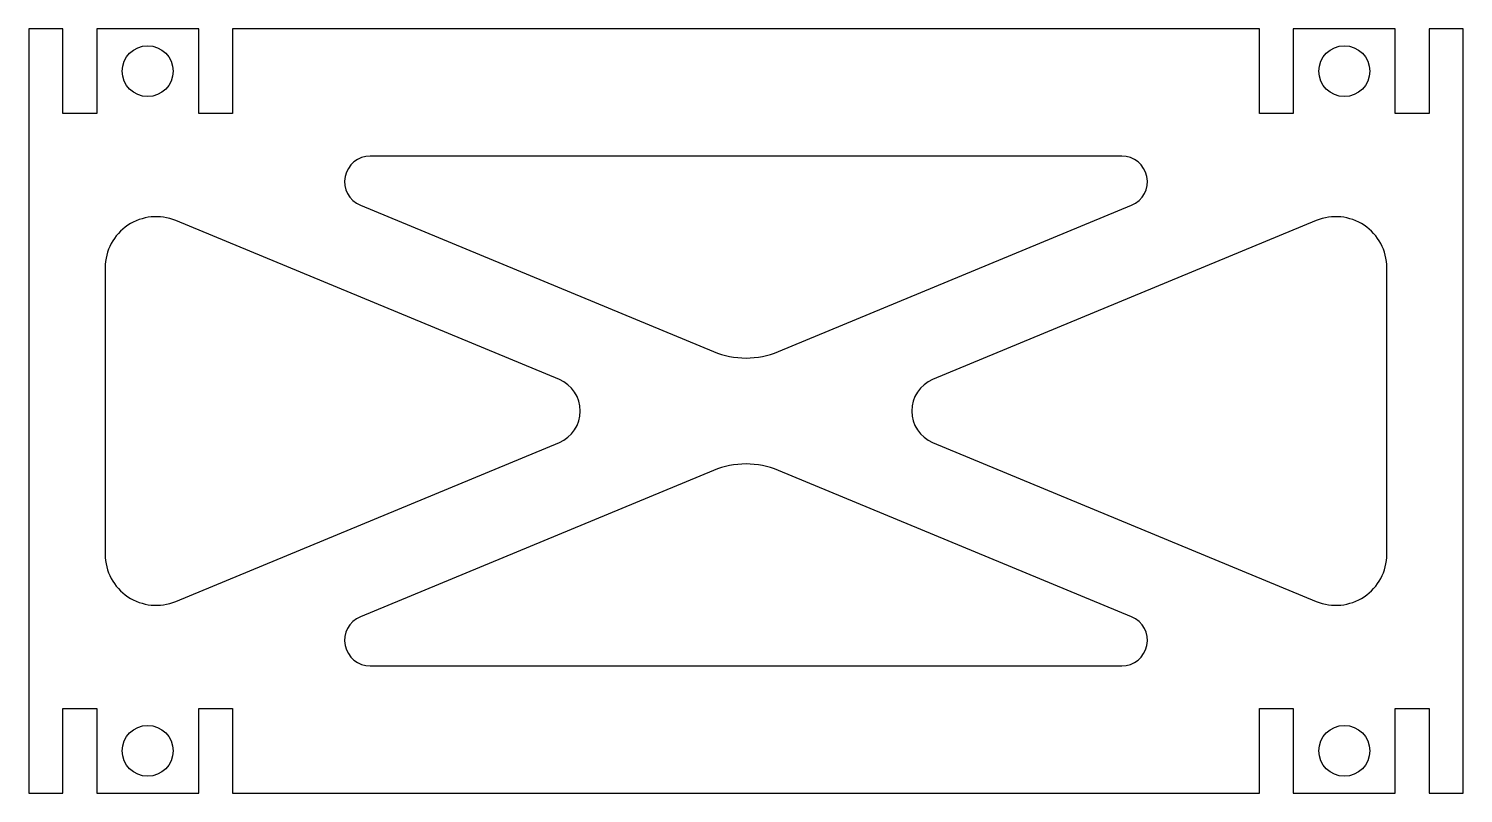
# Model space of a CAD drawing. Header units: millimetres. Extents: x 0 to 84.4, y 0 to 45.
import ezdxf

# ---------------------------------------------------------------- set-up
doc = ezdxf.new("R2010")
doc.units = ezdxf.units.MM

msp = doc.modelspace()

# ---------------------------------------------------------------- linework, layer by layer
at = {"color": 7, "linetype": 'Continuous', "lineweight": 25}
for p, q in [((2, 45), (0, 45)), ((0, 45), (0, 0)), ((2, 40), (2, 45)), ((4, 45), (4, 40)), ((10, 45), (4, 45)), ((10, 40), (10, 45)), ((12, 45), (12, 40)), ((72.4, 45), (12, 45)), ((72.4, 40), (72.4, 45)), ((74.4, 45), (74.4, 40)), ((80.4, 45), (74.4, 45)), ((80.4, 40), (80.4, 45)), ((82.4, 45), (82.4, 40)), ((84.4, 45), (82.4, 45)), ((84.4, 0), (84.4, 45)), ((4, 40), (2, 40)), ((12, 40), (10, 40)), ((74.4, 40), (72.4, 40)), ((82.4, 40), (80.4, 40)), ((64.312, 37.5), (20.088, 37.5)), ((19.513, 34.614), (40.285, 26.001)), ((44.115, 26.001), (64.887, 34.614)), ((31.219, 24.347), (8.649, 33.707)), ((75.751, 33.707), (53.181, 24.347)), ((4.5, 30.936), (4.5, 14.064)), ((79.9, 14.064), (79.9, 30.936)), ((8.649, 11.293), (31.219, 20.653)), ((53.181, 20.653), (75.751, 11.293)), ((40.285, 18.999), (19.513, 10.386)), ((64.887, 10.386), (44.115, 18.999)), ((20.088, 7.5), (64.312, 7.5)), ((2, 5), (4, 5)), ((2, 0), (2, 5)), ((4, 5), (4, 0)), ((10, 5), (12, 5)), ((10, 0), (10, 5)), ((12, 5), (12, 0)), ((72.4, 5), (74.4, 5)), ((72.4, 0), (72.4, 5)), ((74.4, 5), (74.4, 0)), ((80.4, 5), (82.4, 5)), ((80.4, 0), (80.4, 5)), ((82.4, 5), (82.4, 0)), ((0, 0), (2, 0)), ((4, 0), (10, 0)), ((12, 0), (72.4, 0)), ((74.4, 0), (80.4, 0)), ((82.4, 0), (84.4, 0))]:
    msp.add_line(p, q, dxfattribs=at)
for centre in [(7, 42.5), (77.4, 42.5), (7, 2.5), (77.4, 2.5)]:
    msp.add_circle(centre, 1.5, dxfattribs=at)
for centre, radius, start, end in [((20.088, 36), 1.5, 90, 247.47661), ((64.312, 36), 1.5, 292.52339, 90), ((7.5, 30.936), 3, 67.47661, 180), ((76.9, 30.936), 3, 0, 112.52339), ((42.2, 30.619), 5, 247.47661, 292.52339), ((30.453, 22.5), 2, 292.52339, 67.47661), ((53.947, 22.5), 2, 112.52339, 247.47661), ((42.2, 14.381), 5, 67.47661, 112.52339), ((7.5, 14.064), 3, 180, 292.52339), ((76.9, 14.064), 3, 247.47661, 0), ((20.088, 9), 1.5, 112.52339, 270), ((64.312, 9), 1.5, 270, 67.47661)]:
    msp.add_arc(centre, radius, start, end, dxfattribs=at)

doc.saveas('drawing.dxf')
